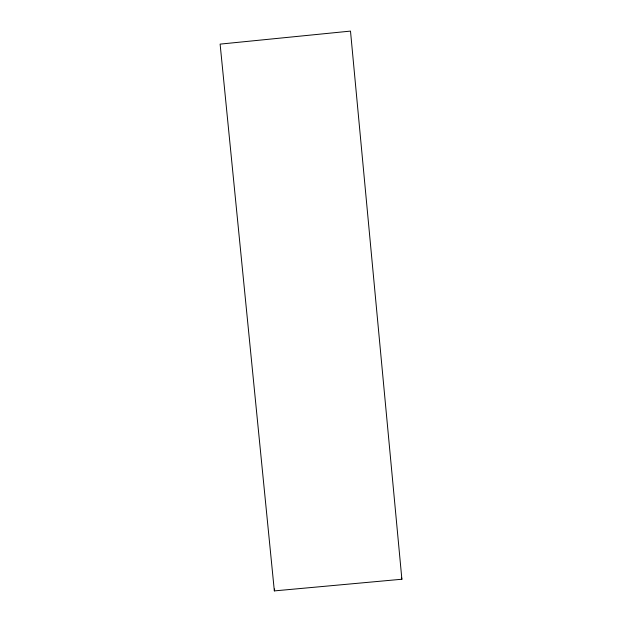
<?xml version="1.0" encoding="UTF-8"?>
<svg xmlns="http://www.w3.org/2000/svg" width="622" height="622" viewBox="0 0 622 622"><rect width="100%" height="100%" fill="white"/><g stroke="black" fill="none" stroke-linecap="round" stroke-linejoin="round"><path stroke-width="0.93" d="M274.341 590.9L220.118 44.115L350.497 31.1L401.882 579.237L274.341 590.9L274.636 588.987M401.415 577.364L401.882 579.237"/></g></svg>
